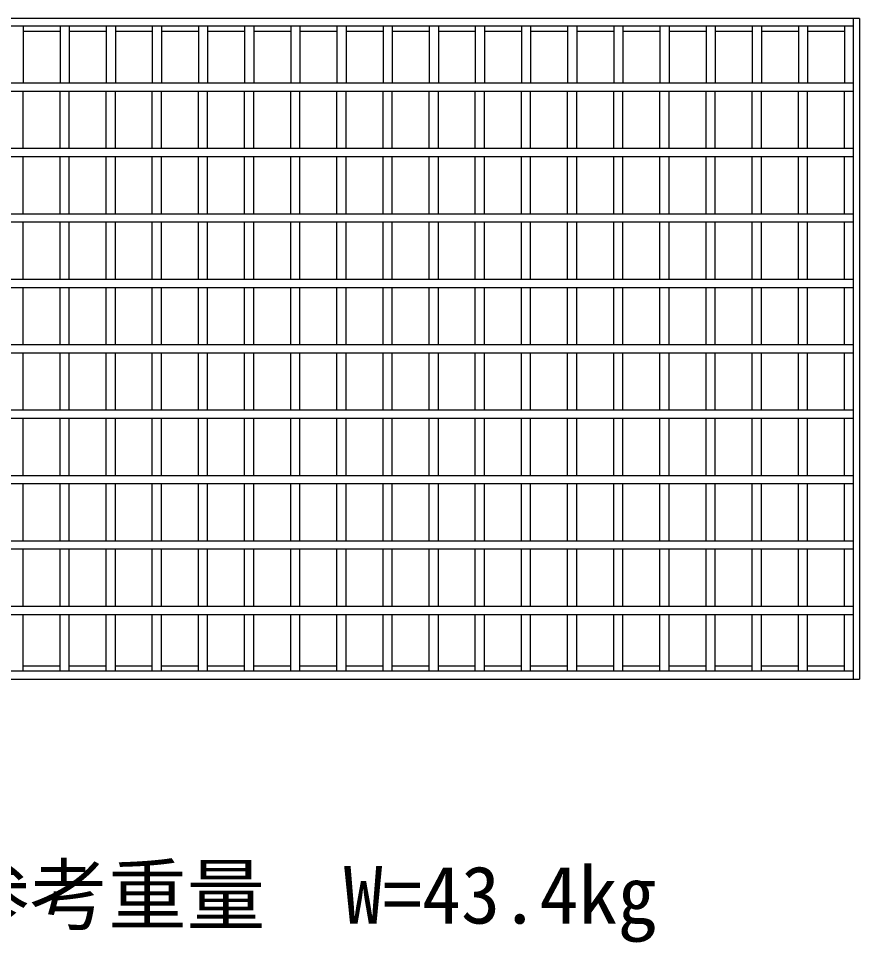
# Model space of a CAD drawing. Units: millimetres, scale not verified. Extents: x -16800 to 16800, y -5940 to 5940.
# Drawn here: x -2281 to -1638, y 2099 to 2806 of the extents above; entities that cross this region are included whole.
import ezdxf
from ezdxf.enums import TextEntityAlignment as Align

# ---------------------------------------------------------------- set-up
doc = ezdxf.new("R2010")
doc.units = ezdxf.units.MM
doc.header["$LTSCALE"] = 20
doc.layers.add('0-0_DIM', color=7, linetype='Continuous', lineweight=25)
doc.layers.add('0-2_HATCH', color=6, linetype='Continuous', lineweight=25)
doc.styles.add('ＭＳ ゴシック', font='')
doc.styles.get('ＭＳ ゴシック').set_extended_font_data('MS Gothic')

msp = doc.modelspace()

# ---------------------------------------------------------------- linework, layer by layer
at = {"layer": '0-2_HATCH'}
for p, q in [((-1642.26, 2300.74), (-1642.26, 2805.74)), ((-1637.76, 2805.74), (-1637.76, 2300.74)), ((-1642.26, 2799.74), (-2637.26, 2799.74)), ((-2277.4, 2799.74), (-2277.4, 2756.24)), ((-2249.12, 2799.74), (-2249.12, 2756.24)), ((-2242.12, 2799.74), (-2242.12, 2756.24)), ((-2213.83, 2799.74), (-2213.83, 2756.24)), ((-2206.83, 2799.74), (-2206.83, 2756.24)), ((-2178.55, 2799.74), (-2178.55, 2756.24)), ((-2171.55, 2799.74), (-2171.55, 2756.24)), ((-2143.26, 2799.74), (-2143.26, 2756.24)), ((-2136.26, 2799.74), (-2136.26, 2756.24)), ((-2107.98, 2799.74), (-2107.98, 2756.24)), ((-2100.98, 2799.74), (-2100.98, 2756.24)), ((-2072.69, 2799.74), (-2072.69, 2756.24)), ((-2065.69, 2799.74), (-2065.69, 2756.24)), ((-2037.4, 2799.74), (-2037.4, 2756.24)), ((-2030.4, 2799.74), (-2030.4, 2756.24)), ((-2002.12, 2799.74), (-2002.12, 2756.24)), ((-1995.12, 2799.74), (-1995.12, 2756.24)), ((-1966.83, 2799.74), (-1966.83, 2756.24)), ((-1959.83, 2799.74), (-1959.83, 2756.24)), ((-1931.55, 2799.74), (-1931.55, 2756.24)), ((-1924.55, 2799.74), (-1924.55, 2756.24)), ((-1896.26, 2799.74), (-1896.26, 2756.24)), ((-1889.26, 2799.74), (-1889.26, 2756.24)), ((-1860.98, 2799.74), (-1860.98, 2756.24)), ((-1853.98, 2799.74), (-1853.98, 2756.24)), ((-1825.69, 2799.74), (-1825.69, 2756.24)), ((-1818.69, 2799.74), (-1818.69, 2756.24)), ((-1790.4, 2799.74), (-1790.4, 2756.24)), ((-1783.4, 2799.74), (-1783.4, 2756.24)), ((-1755.12, 2799.74), (-1755.12, 2756.24)), ((-1748.12, 2799.74), (-1748.12, 2756.24)), ((-1719.83, 2799.74), (-1719.83, 2756.24)), ((-1712.83, 2799.74), (-1712.83, 2756.24)), ((-1684.55, 2799.74), (-1684.55, 2756.24)), ((-1677.55, 2799.74), (-1677.55, 2756.24)), ((-1649.26, 2799.74), (-1649.26, 2756.24)), ((-2249.12, 2795.74), (-2277.4, 2795.74)), ((-2213.83, 2795.74), (-2242.12, 2795.74)), ((-2178.55, 2795.74), (-2206.83, 2795.74)), ((-2143.26, 2795.74), (-2171.55, 2795.74)), ((-2107.98, 2795.74), (-2136.26, 2795.74)), ((-2072.69, 2795.74), (-2100.98, 2795.74)), ((-2037.4, 2795.74), (-2065.69, 2795.74)), ((-2002.12, 2795.74), (-2030.4, 2795.74)), ((-1966.83, 2795.74), (-1995.12, 2795.74)), ((-1931.55, 2795.74), (-1959.83, 2795.74)), ((-1896.26, 2795.74), (-1924.55, 2795.74)), ((-1860.98, 2795.74), (-1889.26, 2795.74)), ((-1825.69, 2795.74), (-1853.98, 2795.74)), ((-1790.4, 2795.74), (-1818.69, 2795.74)), ((-1755.12, 2795.74), (-1783.4, 2795.74)), ((-1719.83, 2795.74), (-1748.12, 2795.74)), ((-1684.55, 2795.74), (-1712.83, 2795.74)), ((-1649.26, 2795.74), (-1677.55, 2795.74)), ((-1642.26, 2756.24), (-2637.26, 2756.24)), ((-2637.26, 2750.24), (-1642.26, 2750.24)), ((-2277.4, 2706.24), (-2277.4, 2750.24)), ((-2249.12, 2706.24), (-2249.12, 2750.24)), ((-2242.12, 2706.24), (-2242.12, 2750.24)), ((-2213.83, 2706.24), (-2213.83, 2750.24)), ((-2206.83, 2706.24), (-2206.83, 2750.24)), ((-2178.55, 2706.24), (-2178.55, 2750.24)), ((-2171.55, 2706.24), (-2171.55, 2750.24)), ((-2143.26, 2706.24), (-2143.26, 2750.24)), ((-2136.26, 2706.24), (-2136.26, 2750.24)), ((-2107.98, 2706.24), (-2107.98, 2750.24)), ((-2100.98, 2706.24), (-2100.98, 2750.24)), ((-2072.69, 2706.24), (-2072.69, 2750.24)), ((-2065.69, 2706.24), (-2065.69, 2750.24)), ((-2037.4, 2706.24), (-2037.4, 2750.24)), ((-2030.4, 2706.24), (-2030.4, 2750.24)), ((-2002.12, 2706.24), (-2002.12, 2750.24)), ((-1995.12, 2706.24), (-1995.12, 2750.24)), ((-1966.83, 2706.24), (-1966.83, 2750.24)), ((-1959.83, 2706.24), (-1959.83, 2750.24)), ((-1931.55, 2706.24), (-1931.55, 2750.24)), ((-1924.55, 2706.24), (-1924.55, 2750.24)), ((-1896.26, 2706.24), (-1896.26, 2750.24)), ((-1889.26, 2706.24), (-1889.26, 2750.24)), ((-1860.98, 2706.24), (-1860.98, 2750.24)), ((-1853.98, 2706.24), (-1853.98, 2750.24)), ((-1825.69, 2706.24), (-1825.69, 2750.24)), ((-1818.69, 2706.24), (-1818.69, 2750.24)), ((-1790.4, 2706.24), (-1790.4, 2750.24)), ((-1783.4, 2706.24), (-1783.4, 2750.24)), ((-1755.12, 2706.24), (-1755.12, 2750.24)), ((-1748.12, 2706.24), (-1748.12, 2750.24)), ((-1719.83, 2706.24), (-1719.83, 2750.24)), ((-1712.83, 2706.24), (-1712.83, 2750.24)), ((-1684.55, 2706.24), (-1684.55, 2750.24)), ((-1677.55, 2706.24), (-1677.55, 2750.24)), ((-1649.26, 2706.24), (-1649.26, 2750.24)), ((-1642.26, 2706.24), (-2637.26, 2706.24)), ((-2637.26, 2700.24), (-1642.26, 2700.24)), ((-2277.4, 2656.24), (-2277.4, 2700.24)), ((-2249.12, 2656.24), (-2249.12, 2700.24)), ((-2242.12, 2656.24), (-2242.12, 2700.24)), ((-2213.83, 2656.24), (-2213.83, 2700.24)), ((-2206.83, 2656.24), (-2206.83, 2700.24)), ((-2178.55, 2656.24), (-2178.55, 2700.24)), ((-2171.55, 2656.24), (-2171.55, 2700.24)), ((-2143.26, 2656.24), (-2143.26, 2700.24)), ((-2136.26, 2656.24), (-2136.26, 2700.24)), ((-2107.98, 2656.24), (-2107.98, 2700.24)), ((-2100.98, 2656.24), (-2100.98, 2700.24)), ((-2072.69, 2656.24), (-2072.69, 2700.24)), ((-2065.69, 2656.24), (-2065.69, 2700.24)), ((-2037.4, 2656.24), (-2037.4, 2700.24)), ((-2030.4, 2656.24), (-2030.4, 2700.24)), ((-2002.12, 2656.24), (-2002.12, 2700.24)), ((-1995.12, 2656.24), (-1995.12, 2700.24)), ((-1966.83, 2656.24), (-1966.83, 2700.24)), ((-1959.83, 2656.24), (-1959.83, 2700.24)), ((-1931.55, 2656.24), (-1931.55, 2700.24)), ((-1924.55, 2656.24), (-1924.55, 2700.24)), ((-1896.26, 2656.24), (-1896.26, 2700.24)), ((-1889.26, 2656.24), (-1889.26, 2700.24)), ((-1860.98, 2656.24), (-1860.98, 2700.24)), ((-1853.98, 2656.24), (-1853.98, 2700.24)), ((-1825.69, 2656.24), (-1825.69, 2700.24)), ((-1818.69, 2656.24), (-1818.69, 2700.24)), ((-1790.4, 2656.24), (-1790.4, 2700.24)), ((-1783.4, 2656.24), (-1783.4, 2700.24)), ((-1755.12, 2656.24), (-1755.12, 2700.24)), ((-1748.12, 2656.24), (-1748.12, 2700.24)), ((-1719.83, 2656.24), (-1719.83, 2700.24)), ((-1712.83, 2656.24), (-1712.83, 2700.24)), ((-1684.55, 2656.24), (-1684.55, 2700.24)), ((-1677.55, 2656.24), (-1677.55, 2700.24)), ((-1649.26, 2656.24), (-1649.26, 2700.24)), ((-1642.26, 2656.24), (-2637.26, 2656.24)), ((-2637.26, 2650.24), (-1642.26, 2650.24)), ((-2277.4, 2606.24), (-2277.4, 2650.24)), ((-2249.12, 2606.24), (-2249.12, 2650.24)), ((-2242.12, 2606.24), (-2242.12, 2650.24)), ((-2213.83, 2606.24), (-2213.83, 2650.24)), ((-2206.83, 2606.24), (-2206.83, 2650.24)), ((-2178.55, 2606.24), (-2178.55, 2650.24)), ((-2171.55, 2606.24), (-2171.55, 2650.24)), ((-2143.26, 2606.24), (-2143.26, 2650.24)), ((-2136.26, 2606.24), (-2136.26, 2650.24)), ((-2107.98, 2606.24), (-2107.98, 2650.24)), ((-2100.98, 2606.24), (-2100.98, 2650.24)), ((-2072.69, 2606.24), (-2072.69, 2650.24)), ((-2065.69, 2606.24), (-2065.69, 2650.24)), ((-2037.4, 2606.24), (-2037.4, 2650.24)), ((-2030.4, 2606.24), (-2030.4, 2650.24)), ((-2002.12, 2606.24), (-2002.12, 2650.24)), ((-1995.12, 2606.24), (-1995.12, 2650.24)), ((-1966.83, 2606.24), (-1966.83, 2650.24)), ((-1959.83, 2606.24), (-1959.83, 2650.24)), ((-1931.55, 2606.24), (-1931.55, 2650.24)), ((-1924.55, 2606.24), (-1924.55, 2650.24)), ((-1896.26, 2606.24), (-1896.26, 2650.24)), ((-1889.26, 2606.24), (-1889.26, 2650.24)), ((-1860.98, 2606.24), (-1860.98, 2650.24)), ((-1853.98, 2606.24), (-1853.98, 2650.24)), ((-1825.69, 2606.24), (-1825.69, 2650.24)), ((-1818.69, 2606.24), (-1818.69, 2650.24)), ((-1790.4, 2606.24), (-1790.4, 2650.24)), ((-1783.4, 2606.24), (-1783.4, 2650.24)), ((-1755.12, 2606.24), (-1755.12, 2650.24)), ((-1748.12, 2606.24), (-1748.12, 2650.24)), ((-1719.83, 2606.24), (-1719.83, 2650.24)), ((-1712.83, 2606.24), (-1712.83, 2650.24)), ((-1684.55, 2606.24), (-1684.55, 2650.24)), ((-1677.55, 2606.24), (-1677.55, 2650.24)), ((-1649.26, 2606.24), (-1649.26, 2650.24)), ((-1642.26, 2606.24), (-2637.26, 2606.24)), ((-2637.26, 2600.24), (-1642.26, 2600.24)), ((-2277.4, 2556.24), (-2277.4, 2600.24)), ((-2249.12, 2556.24), (-2249.12, 2600.24)), ((-2242.12, 2556.24), (-2242.12, 2600.24)), ((-2213.83, 2556.24), (-2213.83, 2600.24)), ((-2206.83, 2556.24), (-2206.83, 2600.24)), ((-2178.55, 2556.24), (-2178.55, 2600.24)), ((-2171.55, 2556.24), (-2171.55, 2600.24)), ((-2143.26, 2556.24), (-2143.26, 2600.24)), ((-2136.26, 2556.24), (-2136.26, 2600.24)), ((-2107.98, 2556.24), (-2107.98, 2600.24)), ((-2100.98, 2556.24), (-2100.98, 2600.24)), ((-2072.69, 2556.24), (-2072.69, 2600.24)), ((-2065.69, 2556.24), (-2065.69, 2600.24)), ((-2037.4, 2556.24), (-2037.4, 2600.24)), ((-2030.4, 2556.24), (-2030.4, 2600.24)), ((-2002.12, 2556.24), (-2002.12, 2600.24)), ((-1995.12, 2556.24), (-1995.12, 2600.24)), ((-1966.83, 2556.24), (-1966.83, 2600.24)), ((-1959.83, 2556.24), (-1959.83, 2600.24)), ((-1931.55, 2556.24), (-1931.55, 2600.24)), ((-1924.55, 2556.24), (-1924.55, 2600.24)), ((-1896.26, 2556.24), (-1896.26, 2600.24)), ((-1889.26, 2556.24), (-1889.26, 2600.24)), ((-1860.98, 2556.24), (-1860.98, 2600.24)), ((-1853.98, 2556.24), (-1853.98, 2600.24)), ((-1825.69, 2556.24), (-1825.69, 2600.24)), ((-1818.69, 2556.24), (-1818.69, 2600.24)), ((-1790.4, 2556.24), (-1790.4, 2600.24)), ((-1783.4, 2556.24), (-1783.4, 2600.24)), ((-1755.12, 2556.24), (-1755.12, 2600.24)), ((-1748.12, 2556.24), (-1748.12, 2600.24)), ((-1719.83, 2556.24), (-1719.83, 2600.24)), ((-1712.83, 2556.24), (-1712.83, 2600.24)), ((-1684.55, 2556.24), (-1684.55, 2600.24)), ((-1677.55, 2556.24), (-1677.55, 2600.24)), ((-1649.26, 2556.24), (-1649.26, 2600.24)), ((-1642.26, 2556.24), (-2637.26, 2556.24)), ((-2637.26, 2550.24), (-1642.26, 2550.24)), ((-2277.4, 2506.24), (-2277.4, 2550.24)), ((-2249.12, 2506.24), (-2249.12, 2550.24)), ((-2242.12, 2506.24), (-2242.12, 2550.24)), ((-2213.83, 2506.24), (-2213.83, 2550.24)), ((-2206.83, 2506.24), (-2206.83, 2550.24)), ((-2178.55, 2506.24), (-2178.55, 2550.24)), ((-2171.55, 2506.24), (-2171.55, 2550.24)), ((-2143.26, 2506.24), (-2143.26, 2550.24)), ((-2136.26, 2506.24), (-2136.26, 2550.24)), ((-2107.98, 2506.24), (-2107.98, 2550.24)), ((-2100.98, 2506.24), (-2100.98, 2550.24)), ((-2072.69, 2506.24), (-2072.69, 2550.24)), ((-2065.69, 2506.24), (-2065.69, 2550.24)), ((-2037.4, 2506.24), (-2037.4, 2550.24)), ((-2030.4, 2506.24), (-2030.4, 2550.24)), ((-2002.12, 2506.24), (-2002.12, 2550.24)), ((-1995.12, 2506.24), (-1995.12, 2550.24)), ((-1966.83, 2506.24), (-1966.83, 2550.24)), ((-1959.83, 2506.24), (-1959.83, 2550.24)), ((-1931.55, 2506.24), (-1931.55, 2550.24)), ((-1924.55, 2506.24), (-1924.55, 2550.24)), ((-1896.26, 2506.24), (-1896.26, 2550.24)), ((-1889.26, 2506.24), (-1889.26, 2550.24)), ((-1860.98, 2506.24), (-1860.98, 2550.24)), ((-1853.98, 2506.24), (-1853.98, 2550.24)), ((-1825.69, 2506.24), (-1825.69, 2550.24)), ((-1818.69, 2506.24), (-1818.69, 2550.24)), ((-1790.4, 2506.24), (-1790.4, 2550.24)), ((-1783.4, 2506.24), (-1783.4, 2550.24)), ((-1755.12, 2506.24), (-1755.12, 2550.24)), ((-1748.12, 2506.24), (-1748.12, 2550.24)), ((-1719.83, 2506.24), (-1719.83, 2550.24)), ((-1712.83, 2506.24), (-1712.83, 2550.24)), ((-1684.55, 2506.24), (-1684.55, 2550.24)), ((-1677.55, 2506.24), (-1677.55, 2550.24)), ((-1649.26, 2506.24), (-1649.26, 2550.24)), ((-1642.26, 2506.24), (-2637.26, 2506.24)), ((-2637.26, 2500.24), (-1642.26, 2500.24)), ((-2277.4, 2456.24), (-2277.4, 2500.24)), ((-2249.12, 2456.24), (-2249.12, 2500.24)), ((-2242.12, 2456.24), (-2242.12, 2500.24)), ((-2213.83, 2456.24), (-2213.83, 2500.24)), ((-2206.83, 2456.24), (-2206.83, 2500.24)), ((-2178.55, 2456.24), (-2178.55, 2500.24)), ((-2171.55, 2456.24), (-2171.55, 2500.24)), ((-2143.26, 2456.24), (-2143.26, 2500.24)), ((-2136.26, 2456.24), (-2136.26, 2500.24)), ((-2107.98, 2456.24), (-2107.98, 2500.24)), ((-2100.98, 2456.24), (-2100.98, 2500.24)), ((-2072.69, 2456.24), (-2072.69, 2500.24)), ((-2065.69, 2456.24), (-2065.69, 2500.24)), ((-2037.4, 2456.24), (-2037.4, 2500.24)), ((-2030.4, 2456.24), (-2030.4, 2500.24)), ((-2002.12, 2456.24), (-2002.12, 2500.24)), ((-1995.12, 2456.24), (-1995.12, 2500.24)), ((-1966.83, 2456.24), (-1966.83, 2500.24)), ((-1959.83, 2456.24), (-1959.83, 2500.24)), ((-1931.55, 2456.24), (-1931.55, 2500.24)), ((-1924.55, 2456.24), (-1924.55, 2500.24)), ((-1896.26, 2456.24), (-1896.26, 2500.24)), ((-1889.26, 2456.24), (-1889.26, 2500.24)), ((-1860.98, 2456.24), (-1860.98, 2500.24)), ((-1853.98, 2456.24), (-1853.98, 2500.24)), ((-1825.69, 2456.24), (-1825.69, 2500.24)), ((-1818.69, 2456.24), (-1818.69, 2500.24)), ((-1790.4, 2456.24), (-1790.4, 2500.24)), ((-1783.4, 2456.24), (-1783.4, 2500.24)), ((-1755.12, 2456.24), (-1755.12, 2500.24)), ((-1748.12, 2456.24), (-1748.12, 2500.24)), ((-1719.83, 2456.24), (-1719.83, 2500.24)), ((-1712.83, 2456.24), (-1712.83, 2500.24)), ((-1684.55, 2456.24), (-1684.55, 2500.24)), ((-1677.55, 2456.24), (-1677.55, 2500.24)), ((-1649.26, 2456.24), (-1649.26, 2500.24)), ((-1642.26, 2456.24), (-2637.26, 2456.24)), ((-2637.26, 2450.24), (-1642.26, 2450.24)), ((-2277.4, 2406.24), (-2277.4, 2450.24)), ((-2249.12, 2406.24), (-2249.12, 2450.24)), ((-2242.12, 2406.24), (-2242.12, 2450.24)), ((-2213.83, 2406.24), (-2213.83, 2450.24)), ((-2206.83, 2406.24), (-2206.83, 2450.24)), ((-2178.55, 2406.24), (-2178.55, 2450.24)), ((-2171.55, 2406.24), (-2171.55, 2450.24)), ((-2143.26, 2406.24), (-2143.26, 2450.24)), ((-2136.26, 2406.24), (-2136.26, 2450.24)), ((-2107.98, 2406.24), (-2107.98, 2450.24)), ((-2100.98, 2406.24), (-2100.98, 2450.24)), ((-2072.69, 2406.24), (-2072.69, 2450.24)), ((-2065.69, 2406.24), (-2065.69, 2450.24)), ((-2037.4, 2406.24), (-2037.4, 2450.24)), ((-2030.4, 2406.24), (-2030.4, 2450.24)), ((-2002.12, 2406.24), (-2002.12, 2450.24)), ((-1995.12, 2406.24), (-1995.12, 2450.24)), ((-1966.83, 2406.24), (-1966.83, 2450.24)), ((-1959.83, 2406.24), (-1959.83, 2450.24)), ((-1931.55, 2406.24), (-1931.55, 2450.24)), ((-1924.55, 2406.24), (-1924.55, 2450.24)), ((-1896.26, 2406.24), (-1896.26, 2450.24)), ((-1889.26, 2406.24), (-1889.26, 2450.24)), ((-1860.98, 2406.24), (-1860.98, 2450.24)), ((-1853.98, 2406.24), (-1853.98, 2450.24)), ((-1825.69, 2406.24), (-1825.69, 2450.24)), ((-1818.69, 2406.24), (-1818.69, 2450.24)), ((-1790.4, 2406.24), (-1790.4, 2450.24)), ((-1783.4, 2406.24), (-1783.4, 2450.24)), ((-1755.12, 2406.24), (-1755.12, 2450.24)), ((-1748.12, 2406.24), (-1748.12, 2450.24)), ((-1719.83, 2406.24), (-1719.83, 2450.24)), ((-1712.83, 2406.24), (-1712.83, 2450.24)), ((-1684.55, 2406.24), (-1684.55, 2450.24)), ((-1677.55, 2406.24), (-1677.55, 2450.24)), ((-1649.26, 2406.24), (-1649.26, 2450.24)), ((-1642.26, 2406.24), (-2637.26, 2406.24)), ((-2637.26, 2400.24), (-1642.26, 2400.24)), ((-2277.4, 2356.24), (-2277.4, 2400.24)), ((-2249.12, 2356.24), (-2249.12, 2400.24)), ((-2242.12, 2356.24), (-2242.12, 2400.24)), ((-2213.83, 2356.24), (-2213.83, 2400.24)), ((-2206.83, 2356.24), (-2206.83, 2400.24)), ((-2178.55, 2356.24), (-2178.55, 2400.24)), ((-2171.55, 2356.24), (-2171.55, 2400.24)), ((-2143.26, 2356.24), (-2143.26, 2400.24)), ((-2136.26, 2356.24), (-2136.26, 2400.24)), ((-2107.98, 2356.24), (-2107.98, 2400.24)), ((-2100.98, 2356.24), (-2100.98, 2400.24)), ((-2072.69, 2356.24), (-2072.69, 2400.24)), ((-2065.69, 2356.24), (-2065.69, 2400.24)), ((-2037.4, 2356.24), (-2037.4, 2400.24)), ((-2030.4, 2356.24), (-2030.4, 2400.24)), ((-2002.12, 2356.24), (-2002.12, 2400.24)), ((-1995.12, 2356.24), (-1995.12, 2400.24)), ((-1966.83, 2356.24), (-1966.83, 2400.24)), ((-1959.83, 2356.24), (-1959.83, 2400.24)), ((-1931.55, 2356.24), (-1931.55, 2400.24)), ((-1924.55, 2356.24), (-1924.55, 2400.24)), ((-1896.26, 2356.24), (-1896.26, 2400.24)), ((-1889.26, 2356.24), (-1889.26, 2400.24)), ((-1860.98, 2356.24), (-1860.98, 2400.24)), ((-1853.98, 2356.24), (-1853.98, 2400.24)), ((-1825.69, 2356.24), (-1825.69, 2400.24)), ((-1818.69, 2356.24), (-1818.69, 2400.24)), ((-1790.4, 2356.24), (-1790.4, 2400.24)), ((-1783.4, 2356.24), (-1783.4, 2400.24)), ((-1755.12, 2356.24), (-1755.12, 2400.24)), ((-1748.12, 2356.24), (-1748.12, 2400.24)), ((-1719.83, 2356.24), (-1719.83, 2400.24)), ((-1712.83, 2356.24), (-1712.83, 2400.24)), ((-1684.55, 2356.24), (-1684.55, 2400.24)), ((-1677.55, 2356.24), (-1677.55, 2400.24)), ((-1649.26, 2356.24), (-1649.26, 2400.24)), ((-1642.26, 2356.24), (-2637.26, 2356.24)), ((-2637.26, 2350.24), (-1642.26, 2350.24)), ((-2277.4, 2306.74), (-2277.4, 2350.24)), ((-2249.12, 2306.74), (-2249.12, 2350.24)), ((-2242.12, 2306.74), (-2242.12, 2350.24)), ((-2213.83, 2306.74), (-2213.83, 2350.24)), ((-2206.83, 2306.74), (-2206.83, 2350.24)), ((-2178.55, 2306.74), (-2178.55, 2350.24)), ((-2171.55, 2306.74), (-2171.55, 2350.24)), ((-2143.26, 2306.74), (-2143.26, 2350.24)), ((-2136.26, 2306.74), (-2136.26, 2350.24)), ((-2107.98, 2306.74), (-2107.98, 2350.24)), ((-2100.98, 2306.74), (-2100.98, 2350.24)), ((-2072.69, 2306.74), (-2072.69, 2350.24)), ((-2065.69, 2306.74), (-2065.69, 2350.24)), ((-2037.4, 2306.74), (-2037.4, 2350.24)), ((-2030.4, 2306.74), (-2030.4, 2350.24)), ((-2002.12, 2306.74), (-2002.12, 2350.24)), ((-1995.12, 2306.74), (-1995.12, 2350.24)), ((-1966.83, 2306.74), (-1966.83, 2350.24)), ((-1959.83, 2306.74), (-1959.83, 2350.24)), ((-1931.55, 2306.74), (-1931.55, 2350.24)), ((-1924.55, 2306.74), (-1924.55, 2350.24)), ((-1896.26, 2306.74), (-1896.26, 2350.24)), ((-1889.26, 2306.74), (-1889.26, 2350.24)), ((-1860.98, 2306.74), (-1860.98, 2350.24)), ((-1853.98, 2306.74), (-1853.98, 2350.24)), ((-1825.69, 2306.74), (-1825.69, 2350.24)), ((-1818.69, 2306.74), (-1818.69, 2350.24)), ((-1790.4, 2306.74), (-1790.4, 2350.24)), ((-1783.4, 2306.74), (-1783.4, 2350.24)), ((-1755.12, 2306.74), (-1755.12, 2350.24)), ((-1748.12, 2306.74), (-1748.12, 2350.24)), ((-1719.83, 2306.74), (-1719.83, 2350.24)), ((-1712.83, 2306.74), (-1712.83, 2350.24)), ((-1684.55, 2306.74), (-1684.55, 2350.24)), ((-1677.55, 2306.74), (-1677.55, 2350.24)), ((-1649.26, 2306.74), (-1649.26, 2350.24)), ((-2249.12, 2310.74), (-2277.4, 2310.74)), ((-2213.83, 2310.74), (-2242.12, 2310.74)), ((-2178.55, 2310.74), (-2206.83, 2310.74)), ((-2143.26, 2310.74), (-2171.55, 2310.74)), ((-2107.98, 2310.74), (-2136.26, 2310.74)), ((-2072.69, 2310.74), (-2100.98, 2310.74)), ((-2037.4, 2310.74), (-2065.69, 2310.74)), ((-2002.12, 2310.74), (-2030.4, 2310.74)), ((-1966.83, 2310.74), (-1995.12, 2310.74)), ((-1931.55, 2310.74), (-1959.83, 2310.74)), ((-1896.26, 2310.74), (-1924.55, 2310.74)), ((-1860.98, 2310.74), (-1889.26, 2310.74)), ((-1825.69, 2310.74), (-1853.98, 2310.74)), ((-1790.4, 2310.74), (-1818.69, 2310.74)), ((-1755.12, 2310.74), (-1783.4, 2310.74)), ((-1719.83, 2310.74), (-1748.12, 2310.74)), ((-1684.55, 2310.74), (-1712.83, 2310.74)), ((-1649.26, 2310.74), (-1677.55, 2310.74)), ((-1642.26, 2306.74), (-2637.26, 2306.74))]:
    msp.add_line(p, q, dxfattribs=at)
msp.add_lwpolyline([(-1637.76, 2805.74), (-2641.76, 2805.74), (-2641.76, 2300.74), (-1637.76, 2300.74)], dxfattribs=at)

# ---------------------------------------------------------------- texts
at = {"layer": '0-0_DIM', "style": 'ＭＳ ゴシック'}
msp.add_text('参考重量\u3000W=43.4kg', height=43.99, dxfattribs=at).set_placement((-2332.27, 2100.74), align=Align.BOTTOM_LEFT)

doc.saveas('drawing.dxf')
